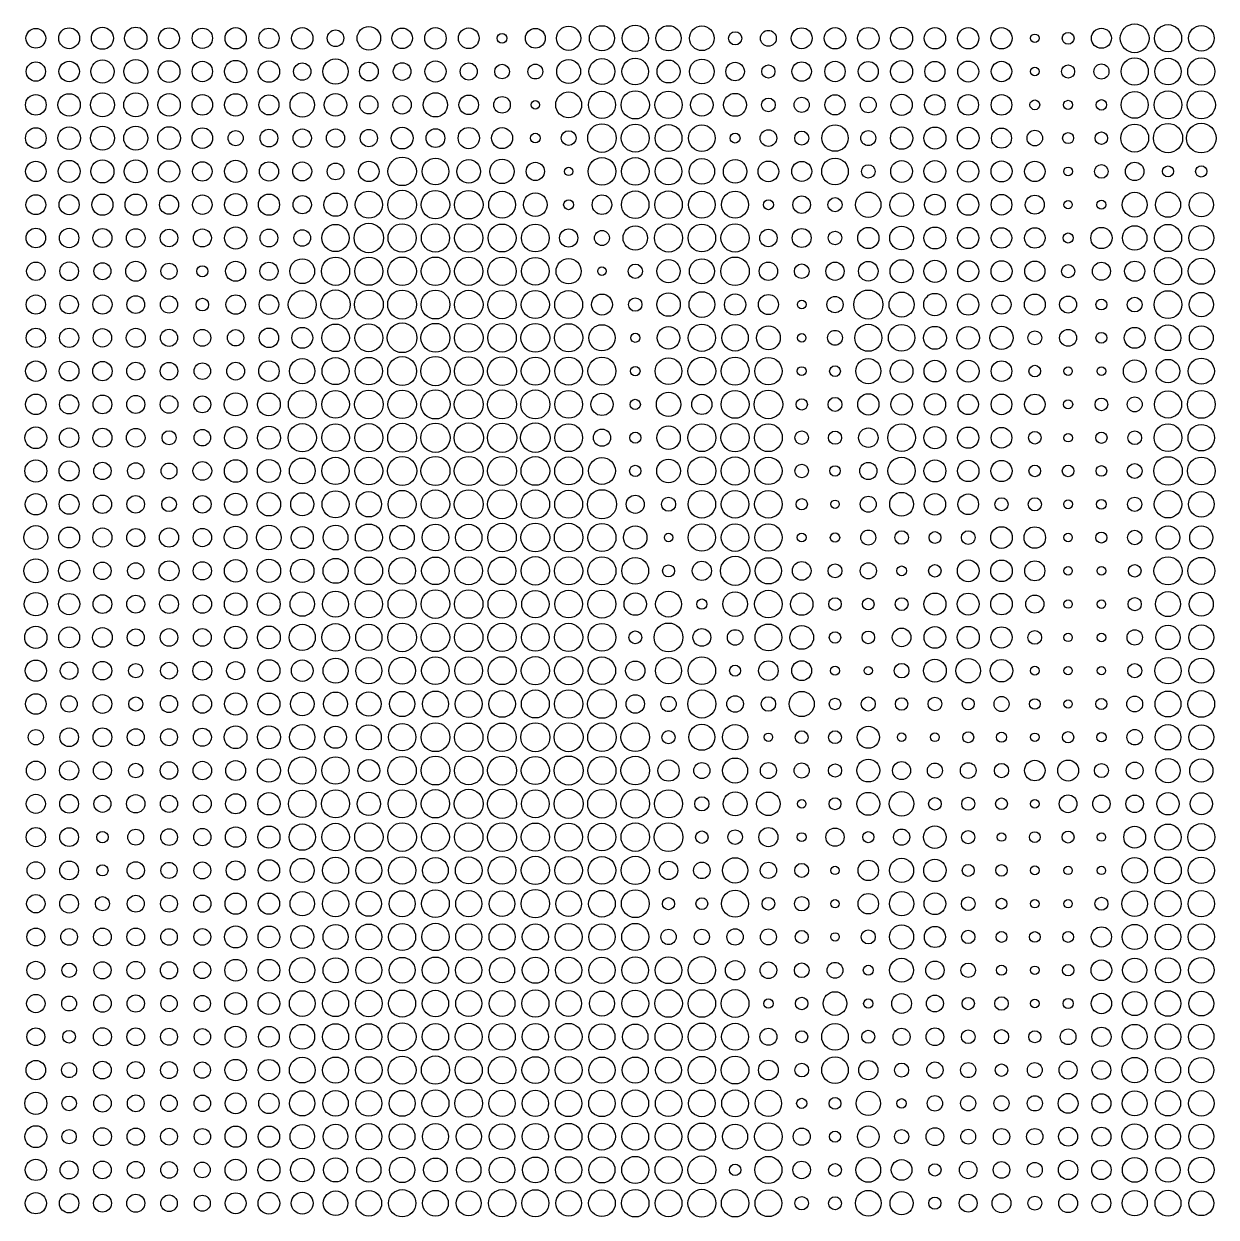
# Model space of a CAD drawing. Header units: millimetres. Extents: x 0 to 15650, y 0 to 8040.
# Drawn here: x 1950 to 3937, y 2056 to 4044 of the extents above; entities that cross this region are included whole.
import ezdxf

# ---------------------------------------------------------------- set-up
doc = ezdxf.new("R2010")
doc.units = ezdxf.units.MM
doc.layers.add('Default', color=7, linetype='Continuous', true_color=0x000000)

msp = doc.modelspace()

# ---------------------------------------------------------------- linework, layer by layer
at = {"layer": 'Default', "color": 0}
for centre, radius in [((1970.1, 4020), 16.4), ((2025.6, 4020), 17.4), ((2081.1, 4020), 18.4), ((2136.6, 4020), 18.6), ((2192.1, 4020), 17.4), ((2247.6, 4020), 16.9), ((2303.1, 4020), 17.7), ((2358.6, 4020), 16.9), ((2414.1, 4020), 17.9), ((2525.1, 4020), 19.6), ((2580.6, 4020), 17.1), ((2636.1, 4020), 17.9), ((2691.6, 4020), 17.3), ((2802.6, 4020), 16.5), ((2858.1, 4020), 20.1), ((2913.6, 4020), 21), ((2969.1, 4020), 21.9), ((3024.6, 4020), 21), ((3080.1, 4020), 20.5), ((3246.5, 4020), 17.4), ((3302, 4020), 17.8), ((3357.5, 4020), 18), ((3413, 4020), 18.4), ((3468.5, 4020), 17.8), ((3524, 4020), 17.7), ((3579.5, 4020), 17.7), ((3746, 4020), 16.7), ((3801.5, 4020), 24), ((3857, 4020), 22.7), ((3912.5, 4020), 21.3), ((2469.6, 4020), 13.8), ((2747.1, 4020), 8.2), ((3135.5, 4020), 11), ((3191, 4020), 13.2), ((3635, 4020), 7), ((3690.5, 4020), 9.82), ((1970.1, 3964.6), 16.1), ((2025.6, 3964.6), 17), ((2081.1, 3964.6), 19.3), ((2136.6, 3964.6), 19.9), ((2192.1, 3964.6), 18.1), ((2247.6, 3964.6), 17), ((2303.1, 3964.6), 18.6), ((2358.6, 3964.6), 17.8), ((2414.1, 3964.6), 14.4), ((2469.6, 3964.6), 21.1), ((2525.1, 3964.6), 15.6), ((2580.6, 3964.6), 14.7), ((2636.1, 3964.6), 17.6), ((2691.6, 3964.6), 14.3), ((2747.1, 3964.6), 12.2), ((2802.6, 3964.6), 12.4), ((2858.1, 3964.6), 19.9), ((2913.6, 3964.6), 21.6), ((2969.1, 3964.6), 22.1), ((3024.6, 3964.6), 19.1), ((3080.1, 3964.6), 20.6), ((3135.5, 3964.6), 15.4), ((3246.5, 3964.6), 16.2), ((3302, 3964.6), 17), ((3357.5, 3964.6), 16.7), ((3413, 3964.6), 18.4), ((3468.5, 3964.6), 16.8), ((3524, 3964.6), 17.5), ((3579.5, 3964.6), 17), ((3746, 3964.6), 12.6), ((3801.5, 3964.6), 22.7), ((3857, 3964.6), 22), ((3912.5, 3964.6), 22.7), ((3191, 3964.6), 11), ((3635, 3964.6), 7), ((3690.5, 3964.6), 10.9), ((1970.1, 3909.1), 17.2), ((2025.6, 3909.1), 18.6), ((2081.1, 3909.1), 20), ((2136.6, 3909.1), 20), ((2192.1, 3909.1), 18.7), ((2247.6, 3909.1), 17.2), ((2303.1, 3909.1), 18.6), ((2358.6, 3909.1), 16.7), ((2414.1, 3909.1), 20.4), ((2469.6, 3909.1), 18.8), ((2525.1, 3909.1), 15.2), ((2580.6, 3909.1), 15.3), ((2636.1, 3909.1), 20.2), ((2691.6, 3909.1), 16.3), ((2747.1, 3909.1), 13.8), ((2802.6, 3909.1), 7), ((2858.1, 3909.1), 21.6), ((2913.6, 3909.1), 22.6), ((2969.1, 3909.1), 23.5), ((3024.6, 3909.1), 22.7), ((3080.1, 3909.1), 18.8), ((3135.5, 3909.1), 19.1), ((3191, 3909.1), 11.4), ((3246.5, 3909.1), 12.6), ((3302, 3909.1), 16.8), ((3357.5, 3909.1), 13.1), ((3413, 3909.1), 17.7), ((3468.5, 3909.1), 17.1), ((3524, 3909.1), 17.2), ((3579.5, 3909.1), 17.2), ((3635, 3909.1), 8.13), ((3690.5, 3909.1), 7.56), ((3746, 3909.1), 8.76), ((3801.5, 3909.1), 22.4), ((3857, 3909.1), 23.2), ((3912.5, 3909.1), 23.4), ((2913.6, 3853.7), 23.8), ((2969.1, 3853.7), 23.3), ((3801.5, 3853.7), 23.2), ((3857, 3853.7), 24.4), ((3912.5, 3853.7), 24.7), ((1970.1, 3853.7), 17.2), ((2025.6, 3853.7), 18.8), ((2081.1, 3853.7), 20), ((2136.6, 3853.7), 20), ((2192.1, 3853.7), 18.9), ((2247.6, 3853.7), 17.1), ((2303.1, 3853.7), 12.6), ((2358.6, 3853.7), 14.8), ((2414.1, 3853.7), 15.2), ((2469.6, 3853.7), 15.2), ((2525.1, 3853.7), 14.4), ((2580.6, 3853.7), 18.1), ((2636.1, 3853.7), 15.6), ((2691.6, 3853.7), 17.7), ((2747.1, 3853.7), 17.5), ((2802.6, 3853.7), 8.06), ((2858.1, 3853.7), 12.3), ((3024.6, 3853.7), 22.4), ((3080.1, 3853.7), 22.2), ((3135.5, 3853.7), 8.2), ((3191, 3853.7), 13.8), ((3246.5, 3853.7), 11.7), ((3302, 3853.7), 22), ((3357.5, 3853.7), 12.5), ((3413, 3853.7), 18.6), ((3468.5, 3853.7), 18.4), ((3524, 3853.7), 18), ((3579.5, 3853.7), 16.7), ((3635, 3853.7), 13), ((3690.5, 3853.7), 9.19), ((3746, 3853.7), 10.4), ((2081.1, 3798.2), 19.2), ((2136.6, 3798.2), 19.1), ((2303.1, 3798.2), 18.5), ((2580.6, 3798.2), 23.7), ((2636.1, 3798.2), 22.2), ((2691.6, 3798.2), 19.6), ((2747.1, 3798.2), 20.3), ((2913.6, 3798.2), 23), ((2969.1, 3798.2), 23), ((3024.6, 3798.2), 22.3), ((3080.1, 3798.2), 21.3), ((3135.5, 3798.2), 19.6), ((3302, 3798.2), 22.2), ((1970.1, 3798.2), 17), ((2025.6, 3798.2), 18.3), ((2192.1, 3798.2), 17.8), ((2247.6, 3798.2), 16.2), ((2358.6, 3798.2), 16), ((2414.1, 3798.2), 15.8), ((2469.6, 3798.2), 13.9), ((2525.1, 3798.2), 17), ((2802.6, 3798.2), 15.2), ((2858.1, 3798.2), 7), ((3191, 3798.2), 17.2), ((3246.5, 3798.2), 16.7), ((3357.5, 3798.2), 11.2), ((3413, 3798.2), 18.2), ((3468.5, 3798.2), 18.2), ((3524, 3798.2), 17.7), ((3579.5, 3798.2), 17.5), ((3635, 3798.2), 17), ((3690.5, 3798.2), 7.35), ((3746, 3798.2), 11.3), ((3801.5, 3798.2), 15.4), ((3857, 3798.2), 9.19), ((3912.5, 3798.2), 9.47), ((1970.1, 3742.8), 16.5), ((2025.6, 3742.8), 16.7), ((2081.1, 3742.8), 17.6), ((2136.6, 3742.8), 17.7), ((2192.1, 3742.8), 15.9), ((2247.6, 3742.8), 16.2), ((2303.1, 3742.8), 18.6), ((2358.6, 3742.8), 17.6), ((2414.1, 3742.8), 15.2), ((2469.6, 3742.8), 19.4), ((2525.1, 3742.8), 22.6), ((2580.6, 3742.8), 23.9), ((2636.1, 3742.8), 23.7), ((2691.6, 3742.8), 23.8), ((2747.1, 3742.8), 22.3), ((2802.6, 3742.8), 19.8), ((2913.6, 3742.8), 16.3), ((2969.1, 3742.8), 22.9), ((3024.6, 3742.8), 22.9), ((3080.1, 3742.8), 22.3), ((3135.5, 3742.8), 22.5), ((3246.5, 3742.8), 14.6), ((3357.5, 3742.8), 21.1), ((3413, 3742.8), 19.6), ((3468.5, 3742.8), 17.3), ((3524, 3742.8), 17.7), ((3579.5, 3742.8), 17.2), ((3635, 3742.8), 15.8), ((3801.5, 3742.8), 20.7), ((3857, 3742.8), 21), ((3912.5, 3742.8), 20.3), ((2858.1, 3742.8), 8.34), ((3191, 3742.8), 8.34), ((3302, 3742.8), 11.7), ((3690.5, 3742.8), 7), ((3746, 3742.8), 7.42), ((1970.1, 3687.3), 16.3), ((2025.6, 3687.3), 16.2), ((2081.1, 3687.3), 15.8), ((2136.6, 3687.3), 15.5), ((2192.1, 3687.3), 14.6), ((2247.6, 3687.3), 15), ((2303.1, 3687.3), 18.4), ((2358.6, 3687.3), 14.8), ((2414.1, 3687.3), 13.8), ((2469.6, 3687.3), 22.7), ((2525.1, 3687.3), 24.6), ((2580.6, 3687.3), 23.5), ((2636.1, 3687.3), 23.5), ((2691.6, 3687.3), 23.6), ((2747.1, 3687.3), 23.3), ((2802.6, 3687.3), 23), ((2858.1, 3687.3), 15.1), ((2913.6, 3687.3), 12.5), ((2969.1, 3687.3), 20.3), ((3024.6, 3687.3), 23.4), ((3080.1, 3687.3), 23), ((3135.5, 3687.3), 23.5), ((3191, 3687.3), 14.5), ((3246.5, 3687.3), 15.8), ((3302, 3687.3), 11.4), ((3357.5, 3687.3), 17.7), ((3413, 3687.3), 19.8), ((3468.5, 3687.3), 18.3), ((3524, 3687.3), 17.7), ((3579.5, 3687.3), 17), ((3635, 3687.3), 17), ((3746, 3687.3), 17.7), ((3801.5, 3687.3), 20.4), ((3857, 3687.3), 22.7), ((3912.5, 3687.3), 20.9), ((3690.5, 3687.3), 8.41), ((1970.1, 3631.9), 15.3), ((2025.6, 3631.9), 15.5), ((2081.1, 3631.9), 14.1), ((2136.6, 3631.9), 16.6), ((2192.1, 3631.9), 13.4), ((2247.6, 3631.9), 9.26), ((2303.1, 3631.9), 16.7), ((2358.6, 3631.9), 15.1), ((2414.1, 3631.9), 20.6), ((2469.6, 3631.9), 23.5), ((2525.1, 3631.9), 23.4), ((2580.6, 3631.9), 23.7), ((2636.1, 3631.9), 23.7), ((2691.6, 3631.9), 23.5), ((2747.1, 3631.9), 23.6), ((2802.6, 3631.9), 23), ((2858.1, 3631.9), 21), ((2913.6, 3631.9), 7.14), ((2969.1, 3631.9), 11.9), ((3024.6, 3631.9), 19.3), ((3080.1, 3631.9), 20.8), ((3135.5, 3631.9), 23.7), ((3191, 3631.9), 15.4), ((3246.5, 3631.9), 12.2), ((3302, 3631.9), 15.2), ((3357.5, 3631.9), 16.3), ((3413, 3631.9), 19.2), ((3468.5, 3631.9), 18.5), ((3524, 3631.9), 17.5), ((3579.5, 3631.9), 17.5), ((3635, 3631.9), 16.9), ((3690.5, 3631.9), 11), ((3746, 3631.9), 15), ((3801.5, 3631.9), 16.8), ((3857, 3631.9), 22.7), ((3912.5, 3631.9), 21.7), ((2414.1, 3576.4), 23.2), ((2469.6, 3576.4), 24.4), ((2525.1, 3576.4), 24.1), ((2580.6, 3576.4), 24.1), ((2636.1, 3576.4), 24), ((2691.6, 3576.4), 23.8), ((2747.1, 3576.4), 23.6), ((2802.6, 3576.4), 23.4), ((2858.1, 3576.4), 23.3), ((3357.5, 3576.4), 24.2), ((3857, 3576.4), 23.1), ((1970.1, 3576.4), 16), ((2025.6, 3576.4), 15.4), ((2081.1, 3576.4), 16), ((2136.6, 3576.4), 14.8), ((2192.1, 3576.4), 14.3), ((2247.6, 3576.4), 10.5), ((2303.1, 3576.4), 16.2), ((2358.6, 3576.4), 16.3), ((2913.6, 3576.4), 17.4), ((2969.1, 3576.4), 11.2), ((3024.6, 3576.4), 19.6), ((3080.1, 3576.4), 21.4), ((3135.5, 3576.4), 17.7), ((3191, 3576.4), 16.7), ((3246.5, 3576.4), 7.21), ((3302, 3576.4), 13.6), ((3413, 3576.4), 20.9), ((3468.5, 3576.4), 18.6), ((3524, 3576.4), 17.7), ((3579.5, 3576.4), 15.9), ((3635, 3576.4), 17.4), ((3690.5, 3576.4), 14.1), ((3746, 3576.4), 9.05), ((3801.5, 3576.4), 12.3), ((3912.5, 3576.4), 20.3), ((2469.6, 3521), 23), ((2525.1, 3521), 23.2), ((2580.6, 3521), 24.7), ((2636.1, 3521), 24.1), ((2691.6, 3521), 23.9), ((2747.1, 3521), 23.8), ((2802.6, 3521), 24), ((2858.1, 3521), 23.5), ((2913.6, 3521), 21.8), ((3024.6, 3521), 18.8), ((3080.1, 3521), 22.6), ((3135.5, 3521), 22), ((3191, 3521), 19.8), ((3357.5, 3521), 22.5), ((3413, 3521), 22.1), ((3468.5, 3521), 19.1), ((3524, 3521), 18.9), ((3579.5, 3521), 19.3), ((3857, 3521), 21.4), ((3912.5, 3521), 19.9), ((1970.1, 3521), 16.1), ((2025.6, 3521), 16), ((2081.1, 3521), 15.3), ((2136.6, 3521), 15.8), ((2192.1, 3521), 14.3), ((2247.6, 3521), 14.1), ((2303.1, 3521), 13.6), ((2358.6, 3521), 16.2), ((2414.1, 3521), 17.4), ((2969.1, 3521), 7.56), ((3246.5, 3521), 7), ((3302, 3521), 12.4), ((3635, 3521), 11.7), ((3690.5, 3521), 14.1), ((3746, 3521), 9.05), ((3801.5, 3521), 17.4), ((1970.1, 3465.5), 17), ((2025.6, 3465.5), 16.4), ((2081.1, 3465.5), 16.1), ((2136.6, 3465.5), 14.9), ((2192.1, 3465.5), 14.6), ((2247.6, 3465.5), 13.8), ((2303.1, 3465.5), 14.8), ((2358.6, 3465.5), 17.1), ((2414.1, 3465.5), 21), ((2469.6, 3465.5), 22.5), ((2525.1, 3465.5), 22.9), ((2580.6, 3465.5), 24.1), ((2636.1, 3465.5), 24.4), ((2691.6, 3465.5), 23.9), ((2747.1, 3465.5), 24), ((2802.6, 3465.5), 23.4), ((2858.1, 3465.5), 23.2), ((2913.6, 3465.5), 23.3), ((3024.6, 3465.5), 22.3), ((3080.1, 3465.5), 23.1), ((3135.5, 3465.5), 23.3), ((3191, 3465.5), 22.7), ((3357.5, 3465.5), 20.9), ((3413, 3465.5), 18.9), ((3468.5, 3465.5), 18.1), ((3524, 3465.5), 18.3), ((3579.5, 3465.5), 17.2), ((3801.5, 3465.5), 18.9), ((3857, 3465.5), 19.6), ((3912.5, 3465.5), 21.7), ((2969.1, 3465.5), 7.92), ((3246.5, 3465.5), 7.42), ((3302, 3465.5), 8.91), ((3635, 3465.5), 9.68), ((3690.5, 3465.5), 7), ((3746, 3465.5), 7.35), ((1970.1, 3410.1), 17.1), ((2025.6, 3410.1), 16), ((2081.1, 3410.1), 15.6), ((2136.6, 3410.1), 15), ((2192.1, 3410.1), 14.7), ((2247.6, 3410.1), 14), ((2303.1, 3410.1), 19.1), ((2358.6, 3410.1), 18.9), ((2414.1, 3410.1), 23.1), ((2469.6, 3410.1), 23), ((2525.1, 3410.1), 23.8), ((2580.6, 3410.1), 23.7), ((2636.1, 3410.1), 24.3), ((2691.6, 3410.1), 24.2), ((2747.1, 3410.1), 24.2), ((2802.6, 3410.1), 24.2), ((2858.1, 3410.1), 23.1), ((2913.6, 3410.1), 18.6), ((3024.6, 3410.1), 20.3), ((3080.1, 3410.1), 16.8), ((3135.5, 3410.1), 23.2), ((3191, 3410.1), 23.8), ((3246.5, 3410.1), 9.47), ((3302, 3410.1), 11.6), ((3357.5, 3410.1), 17.7), ((3413, 3410.1), 17.9), ((3468.5, 3410.1), 17.9), ((3524, 3410.1), 17), ((3579.5, 3410.1), 17.2), ((3635, 3410.1), 17), ((3746, 3410.1), 10.5), ((3801.5, 3410.1), 12.4), ((3857, 3410.1), 22.7), ((3912.5, 3410.1), 23.2), ((2969.1, 3410.1), 8.48), ((3690.5, 3410.1), 7.64), ((1970.1, 3354.6), 18.1), ((2025.6, 3354.6), 16.2), ((2081.1, 3354.6), 15.8), ((2136.6, 3354.6), 15.5), ((2192.1, 3354.6), 11.7), ((2247.6, 3354.6), 13.8), ((2303.1, 3354.6), 18.4), ((2358.6, 3354.6), 19.1), ((2414.1, 3354.6), 23.5), ((2469.6, 3354.6), 23), ((2525.1, 3354.6), 23.5), ((2580.6, 3354.6), 24.1), ((2636.1, 3354.6), 24.4), ((2691.6, 3354.6), 24.5), ((2747.1, 3354.6), 24.4), ((2802.6, 3354.6), 24.6), ((2858.1, 3354.6), 23.2), ((2913.6, 3354.6), 14.3), ((2969.1, 3354.6), 9.19), ((3024.6, 3354.6), 19.6), ((3080.1, 3354.6), 23.2), ((3135.5, 3354.6), 23.5), ((3191, 3354.6), 23.2), ((3246.5, 3354.6), 11.2), ((3302, 3354.6), 11), ((3357.5, 3354.6), 16.2), ((3413, 3354.6), 23), ((3468.5, 3354.6), 18.4), ((3524, 3354.6), 17.7), ((3579.5, 3354.6), 17.2), ((3635, 3354.6), 10.5), ((3690.5, 3354.6), 7.07), ((3746, 3354.6), 9.4), ((3801.5, 3354.6), 11.4), ((3857, 3354.6), 23.1), ((3912.5, 3354.6), 22.1), ((2414.1, 3299.2), 21.5), ((2469.6, 3299.2), 22.7), ((2525.1, 3299.2), 23.1), ((2580.6, 3299.2), 24.2), ((2636.1, 3299.2), 24.2), ((2691.6, 3299.2), 24.2), ((2747.1, 3299.2), 24.1), ((2802.6, 3299.2), 23.9), ((2858.1, 3299.2), 23.3), ((2913.6, 3299.2), 22.3), ((3080.1, 3299.2), 23.3), ((3135.5, 3299.2), 23.4), ((3191, 3299.2), 22.7), ((3413, 3299.2), 22.7), ((3857, 3299.2), 23.8), ((3912.5, 3299.2), 23.1), ((1970.1, 3299.2), 18.4), ((2025.6, 3299.2), 16.7), ((2081.1, 3299.2), 14.5), ((2136.6, 3299.2), 13.6), ((2192.1, 3299.2), 13.2), ((2247.6, 3299.2), 15.6), ((2303.1, 3299.2), 18.8), ((2358.6, 3299.2), 19.2), ((2969.1, 3299.2), 9.47), ((3024.6, 3299.2), 19.7), ((3246.5, 3299.2), 11.2), ((3302, 3299.2), 8.69), ((3357.5, 3299.2), 14.3), ((3468.5, 3299.2), 18.3), ((3524, 3299.2), 17.8), ((3579.5, 3299.2), 17.7), ((3635, 3299.2), 9.68), ((3690.5, 3299.2), 9.68), ((3746, 3299.2), 8.84), ((3801.5, 3299.2), 12.3), ((1970.1, 3243.7), 17.7), ((2025.6, 3243.7), 16.6), ((2303.1, 3243.7), 18.4), ((2358.6, 3243.7), 19.5), ((2414.1, 3243.7), 19.2), ((2469.6, 3243.7), 22.5), ((2525.1, 3243.7), 21.1), ((2580.6, 3243.7), 23.2), ((2636.1, 3243.7), 23.8), ((2691.6, 3243.7), 24.1), ((2747.1, 3243.7), 24), ((2802.6, 3243.7), 23.8), ((2858.1, 3243.7), 23.3), ((2913.6, 3243.7), 24.3), ((3080.1, 3243.7), 23), ((3135.5, 3243.7), 23), ((3191, 3243.7), 23), ((3413, 3243.7), 19.8), ((3468.5, 3243.7), 17.9), ((3524, 3243.7), 17.2), ((3857, 3243.7), 22.8), ((3912.5, 3243.7), 21.3), ((2081.1, 3243.7), 15.3), ((2136.6, 3243.7), 14.6), ((2192.1, 3243.7), 12.2), ((2247.6, 3243.7), 14.6), ((2969.1, 3243.7), 15.1), ((3024.6, 3243.7), 11.7), ((3246.5, 3243.7), 9.4), ((3302, 3243.7), 7.07), ((3357.5, 3243.7), 13.3), ((3579.5, 3243.7), 10.9), ((3635, 3243.7), 11), ((3690.5, 3243.7), 7.35), ((3746, 3243.7), 8.06), ((3801.5, 3243.7), 11.9), ((1970.1, 3188.3), 19.8), ((2025.6, 3188.3), 17.4), ((2081.1, 3188.3), 15.9), ((2136.6, 3188.3), 15), ((2192.1, 3188.3), 16), ((2247.6, 3188.3), 15.3), ((2303.1, 3188.3), 18.9), ((2358.6, 3188.3), 20.5), ((2414.1, 3188.3), 18.4), ((2469.6, 3188.3), 20.7), ((2525.1, 3188.3), 22.5), ((2580.6, 3188.3), 20.3), ((2636.1, 3188.3), 22.3), ((2691.6, 3188.3), 22), ((2747.1, 3188.3), 23.8), ((2802.6, 3188.3), 24), ((2858.1, 3188.3), 23.8), ((2913.6, 3188.3), 23.4), ((2969.1, 3188.3), 19.5), ((3080.1, 3188.3), 22.9), ((3135.5, 3188.3), 23), ((3191, 3188.3), 22.7), ((3357.5, 3188.3), 12.5), ((3579.5, 3188.3), 18), ((3635, 3188.3), 17.9), ((3857, 3188.3), 19.6), ((3912.5, 3188.3), 19.3), ((3024.6, 3188.3), 7), ((3246.5, 3188.3), 7.35), ((3302, 3188.3), 7.78), ((3413, 3188.3), 11.3), ((3468.5, 3188.3), 9.82), ((3524, 3188.3), 11.4), ((3690.5, 3188.3), 7), ((3746, 3188.3), 9.19), ((3801.5, 3188.3), 12), ((1970.1, 3132.8), 20), ((2025.6, 3132.8), 17.7), ((2081.1, 3132.8), 14.5), ((2136.6, 3132.8), 13.5), ((2192.1, 3132.8), 16.7), ((2247.6, 3132.8), 15.1), ((2303.1, 3132.8), 18.7), ((2358.6, 3132.8), 19.4), ((2414.1, 3132.8), 19.5), ((2469.6, 3132.8), 20.8), ((2525.1, 3132.8), 23), ((2580.6, 3132.8), 22.2), ((2636.1, 3132.8), 23), ((2691.6, 3132.8), 23.1), ((2747.1, 3132.8), 23), ((2802.6, 3132.8), 23.7), ((2858.1, 3132.8), 23.5), ((2913.6, 3132.8), 23.4), ((2969.1, 3132.8), 22.3), ((3024.6, 3132.8), 9.96), ((3080.1, 3132.8), 16), ((3135.5, 3132.8), 24.3), ((3191, 3132.8), 21.9), ((3246.5, 3132.8), 15.6), ((3302, 3132.8), 11.6), ((3357.5, 3132.8), 13.5), ((3413, 3132.8), 8.13), ((3468.5, 3132.8), 10.4), ((3524, 3132.8), 18.1), ((3579.5, 3132.8), 17.9), ((3635, 3132.8), 16.7), ((3801.5, 3132.8), 10.5), ((3857, 3132.8), 23.4), ((3912.5, 3132.8), 22.5), ((3690.5, 3132.8), 7), ((3746, 3132.8), 7.35), ((2636.1, 3077.4), 23.8), ((1970.1, 3077.4), 19.4), ((2025.6, 3077.4), 17.7), ((2081.1, 3077.4), 15.5), ((2136.6, 3077.4), 14.9), ((2192.1, 3077.4), 15.7), ((2247.6, 3077.4), 15.3), ((2303.1, 3077.4), 18.8), ((2358.6, 3077.4), 18.8), ((2414.1, 3077.4), 20.3), ((2469.6, 3077.4), 21.7), ((2525.1, 3077.4), 22.8), ((2580.6, 3077.4), 23.5), ((2691.6, 3077.4), 23.7), ((2747.1, 3077.4), 23.4), ((2802.6, 3077.4), 22.8), ((2858.1, 3077.4), 23), ((2913.6, 3077.4), 23.3), ((2969.1, 3077.4), 18.6), ((3024.6, 3077.4), 21.5), ((3080.1, 3077.4), 8.55), ((3135.5, 3077.4), 20.5), ((3191, 3077.4), 23), ((3246.5, 3077.4), 18.7), ((3302, 3077.4), 10.5), ((3357.5, 3077.4), 9.61), ((3413, 3077.4), 10.7), ((3468.5, 3077.4), 18.4), ((3524, 3077.4), 18.3), ((3579.5, 3077.4), 17.9), ((3635, 3077.4), 15.1), ((3690.5, 3077.4), 7), ((3746, 3077.4), 7.07), ((3801.5, 3077.4), 11), ((3857, 3077.4), 20.9), ((3912.5, 3077.4), 20), ((2414.1, 3021.9), 21.8), ((2469.6, 3021.9), 23), ((2525.1, 3021.9), 21.9), ((2580.6, 3021.9), 23.9), ((2636.1, 3021.9), 23.7), ((2691.6, 3021.9), 23.7), ((2747.1, 3021.9), 23.5), ((2802.6, 3021.9), 23), ((2858.1, 3021.9), 23.5), ((2913.6, 3021.9), 23.1), ((3024.6, 3021.9), 24), ((3191, 3021.9), 22.3), ((3246.5, 3021.9), 19.8), ((3857, 3021.9), 20.3), ((3912.5, 3021.9), 20.8), ((1970.1, 3021.9), 18.5), ((2025.6, 3021.9), 17.4), ((2081.1, 3021.9), 16.3), ((2136.6, 3021.9), 14.1), ((2192.1, 3021.9), 14.6), ((2247.6, 3021.9), 14.8), ((2303.1, 3021.9), 18.6), ((2358.6, 3021.9), 18.9), ((2969.1, 3021.9), 10.7), ((3080.1, 3021.9), 14.8), ((3135.5, 3021.9), 12.9), ((3302, 3021.9), 9.54), ((3357.5, 3021.9), 10.5), ((3413, 3021.9), 15.5), ((3468.5, 3021.9), 18), ((3524, 3021.9), 18.4), ((3579.5, 3021.9), 17.7), ((3635, 3021.9), 11.4), ((3690.5, 3021.9), 7), ((3746, 3021.9), 7.21), ((3801.5, 3021.9), 12.8), ((1970.1, 2966.5), 17.7), ((2081.1, 2966.5), 15.5), ((2247.6, 2966.5), 15.8), ((2358.6, 2966.5), 18.3), ((2414.1, 2966.5), 18), ((2469.6, 2966.5), 20.8), ((2525.1, 2966.5), 21.8), ((2580.6, 2966.5), 22.3), ((2636.1, 2966.5), 23), ((2691.6, 2966.5), 23.1), ((2747.1, 2966.5), 23.3), ((2802.6, 2966.5), 23.5), ((2858.1, 2966.5), 23.4), ((2913.6, 2966.5), 22.8), ((2969.1, 2966.5), 16.1), ((3024.6, 2966.5), 21.7), ((3080.1, 2966.5), 23), ((3191, 2966.5), 16.3), ((3246.5, 2966.5), 16.6), ((3468.5, 2966.5), 18.9), ((3524, 2966.5), 20.4), ((3579.5, 2966.5), 18.7), ((3857, 2966.5), 22), ((3912.5, 2966.5), 20.8), ((2025.6, 2966.5), 14.7), ((2136.6, 2966.5), 11.9), ((2192.1, 2966.5), 14), ((2303.1, 2966.5), 15), ((3135.5, 2966.5), 9.12), ((3302, 2966.5), 7.49), ((3357.5, 2966.5), 7), ((3413, 2966.5), 12.2), ((3635, 2966.5), 7.28), ((3690.5, 2966.5), 7), ((3746, 2966.5), 7), ((3801.5, 2966.5), 11.7), ((1970.1, 2911), 17.1), ((2025.6, 2911), 13.6), ((2081.1, 2911), 15.6), ((2136.6, 2911), 11.7), ((2192.1, 2911), 14.3), ((2247.6, 2911), 15.4), ((2303.1, 2911), 18.6), ((2358.6, 2911), 18.3), ((2414.1, 2911), 19.6), ((2469.6, 2911), 19.9), ((2525.1, 2911), 20.3), ((2580.6, 2911), 21), ((2636.1, 2911), 21.6), ((2691.6, 2911), 22.5), ((2747.1, 2911), 22.2), ((2802.6, 2911), 23.3), ((2858.1, 2911), 23.7), ((2913.6, 2911), 23.9), ((2969.1, 2911), 15.4), ((3024.6, 2911), 12.7), ((3080.1, 2911), 23.4), ((3135.5, 2911), 13.8), ((3191, 2911), 12.1), ((3246.5, 2911), 21), ((3357.5, 2911), 11.7), ((3468.5, 2911), 11.4), ((3579.5, 2911), 12.5), ((3801.5, 2911), 13.2), ((3857, 2911), 21.6), ((3912.5, 2911), 22.2), ((3302, 2911), 9.61), ((3413, 2911), 10.3), ((3524, 2911), 10), ((3635, 2911), 8.84), ((3690.5, 2911), 7), ((3746, 2911), 9.19), ((1970.1, 2855.6), 12.7), ((2025.6, 2855.6), 15.5), ((2081.1, 2855.6), 15.6), ((2136.6, 2855.6), 14.1), ((2192.1, 2855.6), 14.1), ((2247.6, 2855.6), 15), ((2303.1, 2855.6), 18.9), ((2358.6, 2855.6), 19.1), ((2414.1, 2855.6), 21), ((2469.6, 2855.6), 18.3), ((2525.1, 2855.6), 20.8), ((2580.6, 2855.6), 22.8), ((2636.1, 2855.6), 24), ((2691.6, 2855.6), 23.7), ((2747.1, 2855.6), 23.7), ((2802.6, 2855.6), 24.2), ((2858.1, 2855.6), 24.1), ((2913.6, 2855.6), 23.8), ((2969.1, 2855.6), 23.9), ((3024.6, 2855.6), 11), ((3080.1, 2855.6), 21.7), ((3135.5, 2855.6), 21.1), ((3191, 2855.6), 7), ((3246.5, 2855.6), 10.7), ((3302, 2855.6), 10.7), ((3357.5, 2855.6), 18.4), ((3413, 2855.6), 7.07), ((3468.5, 2855.6), 7.35), ((3524, 2855.6), 9.19), ((3579.5, 2855.6), 8.34), ((3635, 2855.6), 7), ((3690.5, 2855.6), 9.4), ((3746, 2855.6), 7.85), ((3801.5, 2855.6), 12.9), ((3857, 2855.6), 21.2), ((3912.5, 2855.6), 20.8), ((2414.1, 2800.1), 22.7), ((2469.6, 2800.1), 22.8), ((2580.6, 2800.1), 23.6), ((2636.1, 2800.1), 24), ((2691.6, 2800.1), 23.7), ((2747.1, 2800.1), 24.1), ((2802.6, 2800.1), 23.4), ((2858.1, 2800.1), 24.2), ((2913.6, 2800.1), 23.4), ((2969.1, 2800.1), 23.9), ((1970.1, 2800.1), 15.8), ((2025.6, 2800.1), 16), ((2081.1, 2800.1), 15.1), ((2136.6, 2800.1), 12.1), ((2192.1, 2800.1), 14.6), ((2247.6, 2800.1), 15.4), ((2303.1, 2800.1), 16.6), ((2358.6, 2800.1), 19.3), ((2525.1, 2800.1), 18.2), ((3024.6, 2800.1), 17.7), ((3080.1, 2800.1), 13.4), ((3135.5, 2800.1), 20.9), ((3191, 2800.1), 13.4), ((3246.5, 2800.1), 12.6), ((3302, 2800.1), 11), ((3357.5, 2800.1), 19), ((3413, 2800.1), 15), ((3468.5, 2800.1), 12.5), ((3524, 2800.1), 13.1), ((3579.5, 2800.1), 11.9), ((3635, 2800.1), 17.1), ((3690.5, 2800.1), 17.4), ((3746, 2800.1), 11.7), ((3801.5, 2800.1), 14), ((3857, 2800.1), 20.2), ((3912.5, 2800.1), 19.4), ((2358.6, 2744.7), 18.6), ((2414.1, 2744.7), 22.9), ((2469.6, 2744.7), 23.4), ((2525.1, 2744.7), 19.5), ((2580.6, 2744.7), 23.4), ((2636.1, 2744.7), 23.6), ((2691.6, 2744.7), 24.2), ((2747.1, 2744.7), 24.2), ((2802.6, 2744.7), 23.2), ((2858.1, 2744.7), 24.2), ((2913.6, 2744.7), 23.8), ((2969.1, 2744.7), 23.8), ((3024.6, 2744.7), 23.4), ((3135.5, 2744.7), 19.9), ((3191, 2744.7), 19.6), ((3357.5, 2744.7), 19.1), ((3413, 2744.7), 20.5), ((3857, 2744.7), 18.6), ((1970.1, 2744.7), 15.9), ((2025.6, 2744.7), 15.6), ((2081.1, 2744.7), 14.2), ((2136.6, 2744.7), 15.3), ((2192.1, 2744.7), 14.3), ((2247.6, 2744.7), 14.9), ((2303.1, 2744.7), 16.7), ((3080.1, 2744.7), 11.9), ((3246.5, 2744.7), 7), ((3302, 2744.7), 9.96), ((3468.5, 2744.7), 10.5), ((3524, 2744.7), 10.8), ((3579.5, 2744.7), 9.75), ((3635, 2744.7), 7), ((3690.5, 2744.7), 14.8), ((3746, 2744.7), 14.5), ((3801.5, 2744.7), 14.6), ((3912.5, 2744.7), 18.4), ((1970.1, 2689.2), 16), ((2025.6, 2689.2), 15.6), ((2247.6, 2689.2), 14.4), ((2303.1, 2689.2), 17), ((2358.6, 2689.2), 18.4), ((2414.1, 2689.2), 21.9), ((2469.6, 2689.2), 23), ((2525.1, 2689.2), 23.6), ((2580.6, 2689.2), 23.8), ((2636.1, 2689.2), 23.2), ((2691.6, 2689.2), 23.7), ((2747.1, 2689.2), 24), ((2802.6, 2689.2), 23.5), ((2858.1, 2689.2), 23.2), ((2913.6, 2689.2), 23), ((2969.1, 2689.2), 23.7), ((3024.6, 2689.2), 23.9), ((3191, 2689.2), 15.9), ((3302, 2689.2), 15.2), ((3468.5, 2689.2), 18.8), ((3801.5, 2689.2), 18.2), ((3857, 2689.2), 21.8), ((3912.5, 2689.2), 22.5), ((2081.1, 2689.2), 9.54), ((2136.6, 2689.2), 13.2), ((2192.1, 2689.2), 13.9), ((3080.1, 2689.2), 10.4), ((3135.5, 2689.2), 12.2), ((3246.5, 2689.2), 7.42), ((3357.5, 2689.2), 9.26), ((3413, 2689.2), 13.5), ((3524, 2689.2), 11), ((3579.5, 2689.2), 7), ((3635, 2689.2), 8.98), ((3690.5, 2689.2), 9.89), ((3746, 2689.2), 7), ((1970.1, 2633.8), 14.5), ((2025.6, 2633.8), 15.6), ((2136.6, 2633.8), 14.4), ((2192.1, 2633.8), 13.4), ((2247.6, 2633.8), 14.1), ((2303.1, 2633.8), 15.8), ((2358.6, 2633.8), 17.7), ((2414.1, 2633.8), 20), ((2469.6, 2633.8), 21.8), ((2525.1, 2633.8), 21.7), ((2580.6, 2633.8), 22.7), ((2636.1, 2633.8), 21.4), ((2691.6, 2633.8), 22.3), ((2747.1, 2633.8), 23), ((2802.6, 2633.8), 23.5), ((2858.1, 2633.8), 22.9), ((2913.6, 2633.8), 22.9), ((2969.1, 2633.8), 23.5), ((3024.6, 2633.8), 15.3), ((3080.1, 2633.8), 13.8), ((3135.5, 2633.8), 21.1), ((3191, 2633.8), 13.5), ((3246.5, 2633.8), 11.6), ((3357.5, 2633.8), 17), ((3413, 2633.8), 20.1), ((3468.5, 2633.8), 18.7), ((3801.5, 2633.8), 21.3), ((3857, 2633.8), 22.2), ((3912.5, 2633.8), 22), ((2081.1, 2633.8), 9.33), ((3302, 2633.8), 7), ((3524, 2633.8), 10), ((3579.5, 2633.8), 9.68), ((3635, 2633.8), 7.35), ((3690.5, 2633.8), 7), ((3746, 2633.8), 7), ((1970.1, 2578.3), 15.3), ((2025.6, 2578.3), 15.6), ((2081.1, 2578.3), 11.8), ((2136.6, 2578.3), 14.1), ((2192.1, 2578.3), 14.1), ((2247.6, 2578.3), 14.3), ((2303.1, 2578.3), 17.7), ((2358.6, 2578.3), 17.7), ((2414.1, 2578.3), 20.3), ((2469.6, 2578.3), 21.9), ((2525.1, 2578.3), 21), ((2580.6, 2578.3), 21.7), ((2636.1, 2578.3), 23.1), ((2691.6, 2578.3), 21.8), ((2747.1, 2578.3), 21.3), ((2802.6, 2578.3), 23.7), ((2858.1, 2578.3), 21.3), ((2913.6, 2578.3), 22.2), ((2969.1, 2578.3), 23.2), ((3024.6, 2578.3), 10.1), ((3080.1, 2578.3), 9.82), ((3135.5, 2578.3), 22.5), ((3191, 2578.3), 10.6), ((3246.5, 2578.3), 12), ((3302, 2578.3), 7), ((3357.5, 2578.3), 17), ((3413, 2578.3), 20.3), ((3468.5, 2578.3), 18.1), ((3524, 2578.3), 11.4), ((3579.5, 2578.3), 8.98), ((3635, 2578.3), 7), ((3690.5, 2578.3), 7), ((3746, 2578.3), 10.9), ((3801.5, 2578.3), 21.3), ((3857, 2578.3), 21.8), ((3912.5, 2578.3), 22), ((2580.6, 2522.9), 22.5), ((2636.1, 2522.9), 22.8), ((2691.6, 2522.9), 21.8), ((2747.1, 2522.9), 21.7), ((2802.6, 2522.9), 21.7), ((2858.1, 2522.9), 22.5), ((2913.6, 2522.9), 22), ((2969.1, 2522.9), 22.6), ((3912.5, 2522.9), 21.8), ((1970.1, 2522.9), 14.9), ((2025.6, 2522.9), 13.9), ((2081.1, 2522.9), 14.7), ((2136.6, 2522.9), 14.8), ((2192.1, 2522.9), 13.8), ((2247.6, 2522.9), 13.9), ((2303.1, 2522.9), 18.4), ((2358.6, 2522.9), 18.1), ((2414.1, 2522.9), 19.1), ((2469.6, 2522.9), 20.8), ((2525.1, 2522.9), 21.5), ((3024.6, 2522.9), 12.8), ((3080.1, 2522.9), 12.7), ((3135.5, 2522.9), 13.6), ((3191, 2522.9), 13.3), ((3246.5, 2522.9), 10.8), ((3302, 2522.9), 7.14), ((3357.5, 2522.9), 11.7), ((3413, 2522.9), 20.1), ((3468.5, 2522.9), 17.6), ((3524, 2522.9), 11.1), ((3579.5, 2522.9), 9.05), ((3635, 2522.9), 8.84), ((3690.5, 2522.9), 8.98), ((3746, 2522.9), 16.8), ((3801.5, 2522.9), 21), ((3857, 2522.9), 21.3), ((2303.1, 2467.4), 18.1), ((2358.6, 2467.4), 18.2), ((2414.1, 2467.4), 21), ((2469.6, 2467.4), 20.8), ((2525.1, 2467.4), 21.8), ((2580.6, 2467.4), 21.5), ((2636.1, 2467.4), 22), ((2691.6, 2467.4), 21.9), ((2747.1, 2467.4), 21), ((2802.6, 2467.4), 21.7), ((2858.1, 2467.4), 21.8), ((2913.6, 2467.4), 21.8), ((2969.1, 2467.4), 22.2), ((3024.6, 2467.4), 22.3), ((3080.1, 2467.4), 22.7), ((3413, 2467.4), 19.9), ((3801.5, 2467.4), 20.1), ((3857, 2467.4), 20.8), ((3912.5, 2467.4), 21.3), ((1970.1, 2467.4), 14.9), ((2025.6, 2467.4), 12), ((2081.1, 2467.4), 14.3), ((2136.6, 2467.4), 14.7), ((2192.1, 2467.4), 14.3), ((2247.6, 2467.4), 13.9), ((3135.5, 2467.4), 16.1), ((3191, 2467.4), 13.9), ((3246.5, 2467.4), 12.2), ((3302, 2467.4), 13.2), ((3357.5, 2467.4), 8.34), ((3468.5, 2467.4), 15.3), ((3524, 2467.4), 12.1), ((3579.5, 2467.4), 8.34), ((3635, 2467.4), 7), ((3690.5, 2467.4), 9.54), ((3746, 2467.4), 17.2), ((1970.1, 2412), 15.3), ((2081.1, 2412), 14.6), ((2136.6, 2412), 14.4), ((2192.1, 2412), 13.6), ((2247.6, 2412), 13.5), ((2303.1, 2412), 18.2), ((2358.6, 2412), 18.1), ((2414.1, 2412), 21.4), ((2469.6, 2412), 21.8), ((2525.1, 2412), 22.3), ((2580.6, 2412), 22.5), ((2636.1, 2412), 22), ((2691.6, 2412), 21.7), ((2747.1, 2412), 21.5), ((2802.6, 2412), 22.7), ((2858.1, 2412), 21.5), ((2913.6, 2412), 20.8), ((2969.1, 2412), 22.4), ((3024.6, 2412), 23), ((3080.1, 2412), 23), ((3135.5, 2412), 23.1), ((3302, 2412), 19.7), ((3413, 2412), 16.5), ((3468.5, 2412), 14.1), ((3746, 2412), 17), ((3801.5, 2412), 20.1), ((3857, 2412), 21.3), ((3912.5, 2412), 20.7), ((2025.6, 2412), 12.4), ((3191, 2412), 7.78), ((3246.5, 2412), 10.4), ((3357.5, 2412), 7.78), ((3524, 2412), 10.3), ((3579.5, 2412), 11.2), ((3635, 2412), 7), ((3690.5, 2412), 8.41), ((1970.1, 2356.6), 14.8), ((2025.6, 2356.6), 10.6), ((2081.1, 2356.6), 15), ((2136.6, 2356.6), 14.7), ((2192.1, 2356.6), 14.1), ((2247.6, 2356.6), 13.6), ((2303.1, 2356.6), 17.6), ((2358.6, 2356.6), 17.2), ((2414.1, 2356.6), 20.7), ((2469.6, 2356.6), 21.8), ((2525.1, 2356.6), 21.8), ((2580.6, 2356.6), 23.2), ((2636.1, 2356.6), 22), ((2691.6, 2356.6), 22.4), ((2747.1, 2356.6), 22.1), ((2802.6, 2356.6), 22), ((2858.1, 2356.6), 22.3), ((2913.6, 2356.6), 21.7), ((2969.1, 2356.6), 21.2), ((3024.6, 2356.6), 22.5), ((3080.1, 2356.6), 22.9), ((3135.5, 2356.6), 22.4), ((3191, 2356.6), 14.2), ((3246.5, 2356.6), 9.96), ((3302, 2356.6), 22.2), ((3357.5, 2356.6), 10.9), ((3413, 2356.6), 14.2), ((3468.5, 2356.6), 14.7), ((3524, 2356.6), 11.4), ((3579.5, 2356.6), 11.9), ((3635, 2356.6), 10), ((3690.5, 2356.6), 13.1), ((3746, 2356.6), 16), ((3801.5, 2356.6), 20.7), ((3857, 2356.6), 21.3), ((3912.5, 2356.6), 21.1), ((1970.1, 2301.1), 16.2), ((2025.6, 2301.1), 12.5), ((2081.1, 2301.1), 14.7), ((2136.6, 2301.1), 14.2), ((2192.1, 2301.1), 14.1), ((2247.6, 2301.1), 13.5), ((2303.1, 2301.1), 17.9), ((2358.6, 2301.1), 17.7), ((2414.1, 2301.1), 21.4), ((2469.6, 2301.1), 21.7), ((2525.1, 2301.1), 22.3), ((2580.6, 2301.1), 23.2), ((2636.1, 2301.1), 23.5), ((2691.6, 2301.1), 22.6), ((2747.1, 2301.1), 22.8), ((2802.6, 2301.1), 22.3), ((2858.1, 2301.1), 22.4), ((2913.6, 2301.1), 21.8), ((2969.1, 2301.1), 21.7), ((3024.6, 2301.1), 21.5), ((3080.1, 2301.1), 22.9), ((3135.5, 2301.1), 23.1), ((3191, 2301.1), 16.5), ((3246.5, 2301.1), 11.4), ((3302, 2301.1), 22.2), ((3357.5, 2301.1), 16), ((3413, 2301.1), 11.7), ((3468.5, 2301.1), 13.5), ((3524, 2301.1), 12.6), ((3579.5, 2301.1), 10.4), ((3635, 2301.1), 12.4), ((3690.5, 2301.1), 15), ((3746, 2301.1), 15.7), ((3801.5, 2301.1), 21.2), ((3857, 2301.1), 21), ((3912.5, 2301.1), 21), ((2414.1, 2245.7), 21), ((2469.6, 2245.7), 21.3), ((2525.1, 2245.7), 21.5), ((2580.6, 2245.7), 21.6), ((2636.1, 2245.7), 22.5), ((2691.6, 2245.7), 23.1), ((2747.1, 2245.7), 22), ((2802.6, 2245.7), 21.8), ((2858.1, 2245.7), 22.1), ((2913.6, 2245.7), 22.1), ((2969.1, 2245.7), 22.3), ((3024.6, 2245.7), 22), ((3080.1, 2245.7), 22.2), ((3135.5, 2245.7), 22.3), ((3191, 2245.7), 22), ((3801.5, 2245.7), 20.8), ((3857, 2245.7), 21), ((3912.5, 2245.7), 21.2), ((1970.1, 2245.7), 18.4), ((2025.6, 2245.7), 12.2), ((2081.1, 2245.7), 14.6), ((2136.6, 2245.7), 14), ((2192.1, 2245.7), 13.7), ((2247.6, 2245.7), 13.8), ((2303.1, 2245.7), 17.3), ((2358.6, 2245.7), 17), ((3246.5, 2245.7), 8.41), ((3302, 2245.7), 9.96), ((3357.5, 2245.7), 20.3), ((3413, 2245.7), 7.85), ((3468.5, 2245.7), 12.8), ((3524, 2245.7), 12.6), ((3579.5, 2245.7), 12.6), ((3635, 2245.7), 12.7), ((3690.5, 2245.7), 16.5), ((3746, 2245.7), 15.9), ((1970.1, 2190.2), 18.3), ((2303.1, 2190.2), 17.7), ((2358.6, 2190.2), 17.7), ((2414.1, 2190.2), 20.3), ((2469.6, 2190.2), 20.6), ((2525.1, 2190.2), 21.7), ((2580.6, 2190.2), 21.4), ((2636.1, 2190.2), 21.7), ((2691.6, 2190.2), 21), ((2747.1, 2190.2), 21.3), ((2802.6, 2190.2), 22), ((2858.1, 2190.2), 22.2), ((2913.6, 2190.2), 22.3), ((2969.1, 2190.2), 22.3), ((3024.6, 2190.2), 22.3), ((3080.1, 2190.2), 22.7), ((3135.5, 2190.2), 20.9), ((3191, 2190.2), 22.9), ((3357.5, 2190.2), 18), ((3801.5, 2190.2), 21.3), ((3857, 2190.2), 20.6), ((3912.5, 2190.2), 20.9), ((2025.6, 2190.2), 11.9), ((2081.1, 2190.2), 14.9), ((2136.6, 2190.2), 14.4), ((2192.1, 2190.2), 14), ((2247.6, 2190.2), 13.6), ((3246.5, 2190.2), 14.2), ((3302, 2190.2), 9.33), ((3413, 2190.2), 11.9), ((3468.5, 2190.2), 14.8), ((3524, 2190.2), 12.4), ((3579.5, 2190.2), 13.6), ((3635, 2190.2), 13.6), ((3690.5, 2190.2), 15.8), ((3746, 2190.2), 15.8), ((1970.1, 2134.8), 17.7), ((2025.6, 2134.8), 15), ((2081.1, 2134.8), 14.7), ((2136.6, 2134.8), 14.1), ((2192.1, 2134.8), 13.9), ((2247.6, 2134.8), 13.1), ((2303.1, 2134.8), 17.7), ((2358.6, 2134.8), 18.4), ((2414.1, 2134.8), 19.6), ((2469.6, 2134.8), 20.1), ((2525.1, 2134.8), 20.2), ((2580.6, 2134.8), 21.2), ((2636.1, 2134.8), 19.8), ((2691.6, 2134.8), 20.4), ((2747.1, 2134.8), 21.3), ((2802.6, 2134.8), 21.5), ((2858.1, 2134.8), 22), ((2913.6, 2134.8), 21.7), ((2969.1, 2134.8), 22.6), ((3024.6, 2134.8), 22.5), ((3080.1, 2134.8), 23.2), ((3191, 2134.8), 22.6), ((3246.5, 2134.8), 14.6), ((3357.5, 2134.8), 20.6), ((3413, 2134.8), 17.2), ((3524, 2134.8), 14.6), ((3579.5, 2134.8), 13.8), ((3635, 2134.8), 12.5), ((3690.5, 2134.8), 16.1), ((3746, 2134.8), 16.2), ((3801.5, 2134.8), 20.6), ((3857, 2134.8), 20.3), ((3912.5, 2134.8), 21.3), ((3135.5, 2134.8), 9.54), ((3302, 2134.8), 10.7), ((3468.5, 2134.8), 10.3), ((1970.1, 2079.3), 17.7), ((2025.6, 2079.3), 16.2), ((2081.1, 2079.3), 14.9), ((2136.6, 2079.3), 15), ((2192.1, 2079.3), 13.8), ((2247.6, 2079.3), 13.3), ((2303.1, 2079.3), 17.4), ((2358.6, 2079.3), 18.1), ((2414.1, 2079.3), 18.2), ((2469.6, 2079.3), 20.4), ((2525.1, 2079.3), 21.3), ((2580.6, 2079.3), 22.7), ((2636.1, 2079.3), 21.4), ((2691.6, 2079.3), 20.8), ((2747.1, 2079.3), 22.7), ((2802.6, 2079.3), 22.6), ((2858.1, 2079.3), 21.3), ((2913.6, 2079.3), 22.2), ((2969.1, 2079.3), 22.9), ((3024.6, 2079.3), 22.4), ((3080.1, 2079.3), 23.2), ((3135.5, 2079.3), 22.9), ((3191, 2079.3), 22.3), ((3246.5, 2079.3), 11.2), ((3302, 2079.3), 10.8), ((3357.5, 2079.3), 21.4), ((3413, 2079.3), 19.3), ((3468.5, 2079.3), 10.1), ((3524, 2079.3), 14.9), ((3579.5, 2079.3), 15.8), ((3635, 2079.3), 11.6), ((3690.5, 2079.3), 15.7), ((3746, 2079.3), 15.7), ((3801.5, 2079.3), 21), ((3857, 2079.3), 21.6), ((3912.5, 2079.3), 20.7)]:
    msp.add_circle(centre, radius, dxfattribs=at)

doc.saveas('drawing.dxf')
